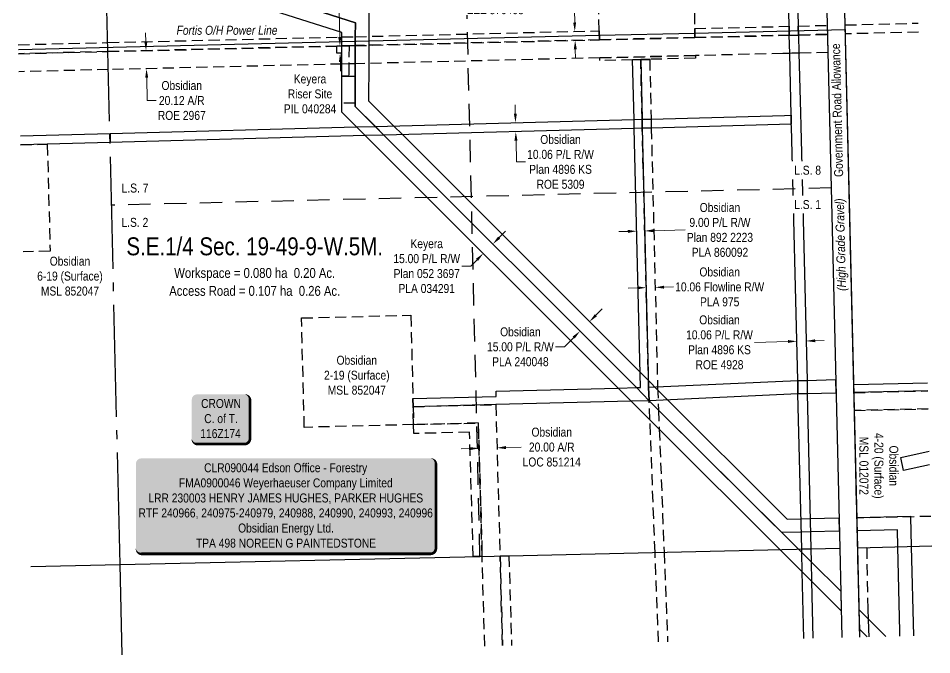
# Model space of a CAD drawing. Extents: x 612833 to 618292, y 5897289 to 5901614.
# Drawn here: x 612956 to 613976, y 5899770 to 5900480 of the extents above; entities that cross this region are included whole.
import ezdxf
from ezdxf.enums import TextEntityAlignment as Align

# ---------------------------------------------------------------- set-up
doc = ezdxf.new("R2010")
doc.units = 0
doc.header["$LTSCALE"] = 5
doc.header["$PDSIZE"] = 0.5
for name, pattern in [('foc-ACCESSROAD', [3.75, 2.5, -1.25]), ('foc-FLOWLINE', [3.75, 2.5, -1.25]), ('foc-LSD', [8, 5, -3]), ('foc-QUARTERLINE', [33, 25, -3, 2, -3])]:
    doc.linetypes.add(name, pattern=pattern)
doc.layers.get('Defpoints').update_dxf_attribs({"color": 9})
for name, color, linetype in [('AS-OWNER', 7, 'Continuous'), ('AS-POWER', 104, 'foc-POWER'), ('AS-SURFACE IMPACT', 7, 'Continuous'), ('C-AR', 13, 'foc-ACCESSROAD'), ('C-EZE', 13, 'foc-FLOWLINE'), ('C-RW', 13, 'Continuous'), ('C-SYMBOL', 7, 'Continuous'), ('C-WS', 13, 'foc-ACCESSROAD'), ('F-EZE', 190, 'foc-FLOWLINE'), ('F-RW', 190, 'Continuous'), ('F-WS', 190, 'foc-ACCESSROAD'), ('L-AREAREQUIRED', 7, 'Continuous'), ('L-AREAWORK', 5, 'Continuous'), ('L-ROAD-T', 7, 'Continuous'), ('L-SEC', 7, 'Continuous'), ('L-SECQ', 8, 'foc-QUARTERLINE'), ('L-SECTION-LSD', 7, 'foc-LSD')]:
    doc.layers.add(name, color=color, linetype=linetype)
for name, color, linetype, lineweight in [('C-AR-T', 13, 'Continuous', 9), ('C-EZE-T', 13, 'Continuous', 9), ('C-RW-T', 13, 'Continuous', 9), ('C-WS-T', 13, 'Continuous', 9), ('F-EZE-T', 190, 'Continuous', 9), ('F-RW-T', 190, 'Continuous', 9), ('T-TEXT', 48, 'Continuous', 18)]:
    doc.layers.add(name, color=color, linetype=linetype, lineweight=lineweight)
doc.styles.add('100L', font='ARIALN.TTF', dxfattribs={"height": 11})
doc.styles.add('175L', font='ARIALN.TTF', dxfattribs={"height": 20})
doc.styles.add('80', font='ARIALN.TTF', dxfattribs={"height": 10})
doc.styles.add('80CG', font='ARIALN.TTF', dxfattribs={"height": 10})
doc.styles.add('80L', font='ARIALN.TTF', dxfattribs={"height": 10})
doc.styles.add('80LS', font='ARIALNI.TTF', dxfattribs={"height": 10})
doc.styles.add('foc-LtypeFont', font='ARIALN.TTF', dxfattribs={"height": 7.35})
doc.linetypes.add('foc-POWER', pattern='A,6,-1,["P",foc-LtypeFont,S=0.2,R=0,X=-0.625,Y=-0.75],-1.24,4', length=12.24)
doc.dimstyles.new('Compass 5 000', dxfattribs={"dimscale": 5, "dimtxt": 9, "dimasz": 2, "dimexe": 0.2, "dimexo": 0.0625, "dimgap": 0.5, "dimtad": 0, "dimtih": 1, "dimtoh": 1, "dimzin": 0, "dimdsep": 46, "dimtxsty": '80CG', "dimcen": 0.1, "dimse1": 1, "dimse2": 1, "dimclrd": 256, "dimclrt": 256, "dimaunit": 1, "dimadec": 4, "dimazin": 0, "dimtfac": 0.06, "dimtofl": 0, "dimtmove": 0, "dimatfit": 1, "dimfxl": 0.2, "dimtolj": 1, "dimtzin": 0, "dimlwd": -1, "dimarcsym": 0})

# ---------------------------------------------------------------- blocks, each defined once
blk = doc.blocks.new('*D424')
at = {"layer": 'C-AR-T', "transparency": 16777216}
for p, q in [((613460.4, 5899999.6), (613450.4, 5899999.3)), ((613500.4, 5900000.7), (613517.3, 5900001.2))]:
    blk.add_line(p, q, dxfattribs=at)
for points in [[(613500.4, 5900002.4), (613500.5, 5899999), (613490.4, 5900000.4)], [(613460.4, 5900001.2), (613460.5, 5899997.9), (613470.4, 5899999.9)]]:
    blk.add_solid(points, dxfattribs=at)
at = {"layer": 'Defpoints', "color": 0, "transparency": 16777216}
for p in [(613470.4, 5899999.9), (613472, 5899945.8), (613492, 5899946.3)]:
    blk.add_point(p, dxfattribs=at)
at = {"layer": 'C-AR-T', "transparency": 16777216, "insert": (613551.6, 5900001.2), "char_height": 10, "attachment_point": 5, "style": '80CG'}
blk.add_mtext('\\A1;Obsidian\\P20.00 A/R\\PLOC 851214', dxfattribs=at)
blk = doc.blocks.new('*D430')
at = {"layer": 'C-RW-T', "transparency": 16777216}
for p, q in [((613636.5, 5900241.9), (613626.5, 5900241.6)), ((613665.5, 5900242.6), (613700.7, 5900243.5))]:
    blk.add_line(p, q, dxfattribs=at)
for points in [[(613636.5, 5900243.6), (613636.6, 5900240.2), (613646.5, 5900242.1)], [(613665.4, 5900244.3), (613665.5, 5900240.9), (613655.5, 5900242.4)]]:
    blk.add_solid(points, dxfattribs=at)
at = {"layer": 'Defpoints', "color": 0, "transparency": 16777216}
for p in [(613655.5, 5900242.4), (613646.7, 5900232.8), (613655.7, 5900233.1)]:
    blk.add_point(p, dxfattribs=at)
at = {"layer": 'C-RW-T', "transparency": 16777216, "insert": (613739.4, 5900243.5), "char_height": 10, "attachment_point": 5, "style": '80CG'}
blk.add_mtext('\\A1;Obsidian\\P9.00 P/L R/W\\PPlan 892 2223\\PPLA 860092', dxfattribs=at)
blk = doc.blocks.new('*D431')
at = {"layer": 'C-EZE-T', "transparency": 16777216}
for p, q in [((613647, 5900178.9), (613637.1, 5900178.7)), ((613677.1, 5900179.6), (613687.6, 5900179.9))]:
    blk.add_line(p, q, dxfattribs=at)
for points in [[(613647, 5900180.6), (613647.1, 5900177.2), (613657, 5900179.1)], [(613677.1, 5900181.3), (613677.1, 5900178), (613667.1, 5900179.4)]]:
    blk.add_solid(points, dxfattribs=at)
at = {"layer": 'Defpoints', "color": 0, "transparency": 16777216}
for p in [(613667.1, 5900179.4), (613657.6, 5900157.3), (613667.6, 5900157.6)]:
    blk.add_point(p, dxfattribs=at)
at = {"layer": 'C-EZE-T', "transparency": 16777216, "insert": (613739.1, 5900179.9), "char_height": 10, "attachment_point": 5, "style": '80CG'}
blk.add_mtext('\\A1;Obsidian\\P10.06 Flowline R/W\\PPLA 975', dxfattribs=at)
blk = doc.blocks.new('*D432')
at = {"layer": 'Defpoints', "color": 0, "transparency": 16777216}
for p in [(613409.3, 5900304.2), (613398.7, 5900293.6), (613475.2, 5900217.3)]:
    blk.add_point(p, dxfattribs=at)
at = {"layer": 'F-RW-T', "transparency": 16777216}
for p, q in [((613492.8, 5900234.9), (613499.9, 5900242)), ((613468.2, 5900210.2), (613461.1, 5900203.1)), ((613461.1, 5900203.1), (613451.1, 5900203.1))]:
    blk.add_line(p, q, dxfattribs=at)
for points in [[(613491.7, 5900236.1), (613494, 5900233.7), (613485.8, 5900227.8)], [(613467, 5900211.4), (613469.3, 5900209), (613475.2, 5900217.3)]]:
    blk.add_solid(points, dxfattribs=at)
at = {"layer": 'F-RW-T', "transparency": 16777216, "insert": (613412, 5900203.1), "char_height": 10, "attachment_point": 5, "style": '80CG'}
blk.add_mtext('\\A1;Keyera\\P15.00 P/L R/W\\PPlan 052 3697\\PPLA 034291', dxfattribs=at)
blk = doc.blocks.new('*D435')
at = {"layer": 'C-RW-T', "transparency": 16777216}
for p, q in [((613600.9, 5900148.3), (613607.9, 5900155.4)), ((613576.2, 5900123.5), (613565.7, 5900113.1)), ((613565.7, 5900113.1), (613555.7, 5900113.1))]:
    blk.add_line(p, q, dxfattribs=at)
for points in [[(613599.7, 5900149.5), (613602, 5900147.1), (613593.8, 5900141.2)], [(613575, 5900124.7), (613577.3, 5900122.4), (613583.2, 5900130.6)]]:
    blk.add_solid(points, dxfattribs=at)
at = {"layer": 'Defpoints', "color": 0, "transparency": 16777216}
for p in [(613477.8, 5900257), (613467.2, 5900246.4), (613583.2, 5900130.6)]:
    blk.add_point(p, dxfattribs=at)
at = {"layer": 'C-RW-T', "transparency": 16777216, "insert": (613516.6, 5900113.1), "char_height": 10, "attachment_point": 5, "style": '80CG'}
blk.add_mtext('\\A1;Obsidian\\P15.00 P/L R/W\\PPLA 240048', dxfattribs=at)
blk = doc.blocks.new('*D467')
at = {"layer": 'Defpoints', "color": 0, "transparency": 16777216}
for p in [(613492.6, 5900463), (613577.4, 5900465), (613492.8, 5900453)]:
    blk.add_point(p, dxfattribs=at)
at = {"layer": 'F-EZE-T', "transparency": 16777216}
for p, q in [((613576.4, 5900505.9), (613566.4, 5900505.9)), ((613577.2, 5900475), (613576.4, 5900505.9)), ((613577.9, 5900445), (613578.1, 5900435))]:
    blk.add_line(p, q, dxfattribs=at)
for points in [[(613578.8, 5900475), (613575.5, 5900474.9), (613577.4, 5900465)], [(613579.6, 5900445), (613576.2, 5900444.9), (613577.7, 5900455)]]:
    blk.add_solid(points, dxfattribs=at)
at = {"layer": 'F-EZE-T', "transparency": 16777216, "insert": (613488.5, 5900505.9), "char_height": 10, "attachment_point": 5, "style": '80CG', "bg_fill": 3, "box_fill_scale": 1.1, "bg_fill_color": 256, "bg_fill_true_color": 13158600, "bg_fill_transparency": 0}
blk.add_mtext('\\A1;Fortis\\P10.00 Vegetation Control R/W\\PEZE 870408', dxfattribs=at)
blk = doc.blocks.new('*D468')
at = {"layer": 'C-WS-T', "transparency": 16777216}
for p, q in [((613098.4, 5900453.5), (613098.2, 5900463.5)), ((613099.4, 5900413.4), (613100, 5900387.9)), ((613100, 5900387.9), (613110, 5900387.9))]:
    blk.add_line(p, q, dxfattribs=at)
for points in [[(613100.1, 5900453.6), (613096.7, 5900453.5), (613098.6, 5900443.5)], [(613101, 5900413.5), (613097.7, 5900413.4), (613099.1, 5900423.4)]]:
    blk.add_solid(points, dxfattribs=at)
at = {"layer": 'Defpoints', "color": 0, "transparency": 16777216}
for p in [(613120.3, 5900444.1), (613099.1, 5900423.4), (613120.8, 5900423.9)]:
    blk.add_point(p, dxfattribs=at)
at = {"layer": 'C-WS-T', "transparency": 16777216, "insert": (613138.5, 5900387.9), "char_height": 10, "attachment_point": 5, "style": '80CG'}
blk.add_mtext('\\A1;Obsidian\\P20.12 A/R\\PROE 2967', dxfattribs=at)
blk = doc.blocks.new('*D469')
at = {"layer": 'C-RW-T', "transparency": 16777216}
for p, q in [((613510.9, 5900373.1), (613510.7, 5900383.1)), ((613511.7, 5900343), (613512.3, 5900319.4)), ((613512.3, 5900319.4), (613522.3, 5900319.4))]:
    blk.add_line(p, q, dxfattribs=at)
for points in [[(613512.6, 5900373.2), (613509.3, 5900373.1), (613511.2, 5900363.1)], [(613513.4, 5900343), (613510, 5900342.9), (613511.4, 5900353)]]:
    blk.add_solid(points, dxfattribs=at)
at = {"layer": 'Defpoints', "color": 0, "transparency": 16777216}
for p in [(613229.5, 5900355.7), (613511.4, 5900353), (613229.7, 5900345.6)]:
    blk.add_point(p, dxfattribs=at)
at = {"layer": 'C-RW-T', "transparency": 16777216, "insert": (613561.4, 5900319.4), "char_height": 10, "attachment_point": 5, "style": '80CG'}
blk.add_mtext('\\A1;Obsidian\\P10.06 P/L R/W\\PPlan 4896 KS\\PROE 5309', dxfattribs=at)
blk = doc.blocks.new('*D470')
at = {"layer": 'Defpoints', "color": 0, "transparency": 16777216}
for p in [(613315.1, 5900448.7), (613315.2, 5900448.7), (613315.4, 5900440.7)]:
    blk.add_point(p, dxfattribs=at)
at = {"layer": 'F-EZE-T', "transparency": 16777216}
for p, q in [((613312.4, 5900562.5), (613302.4, 5900562.5)), ((613314.9, 5900458.7), (613312.4, 5900562.5)), ((613315.6, 5900430.7), (613315.8, 5900420.7))]:
    blk.add_line(p, q, dxfattribs=at)
for points in [[(613316.6, 5900458.7), (613313.2, 5900458.7), (613315.1, 5900448.7)], [(613317.2, 5900430.8), (613313.9, 5900430.7), (613315.3, 5900440.7)]]:
    blk.add_solid(points, dxfattribs=at)
at = {"layer": 'F-EZE-T', "transparency": 16777216, "insert": (613246.1, 5900562.5), "char_height": 10, "attachment_point": 5, "style": '80CG'}
blk.add_mtext('\\A1;Keyera\\P8.00 Power Line R/W\\PEZE 040157', dxfattribs=at)
blk = doc.blocks.new('*D481')
at = {"layer": 'C-RW-T', "transparency": 16777216}
for p, q in [((613815.4, 5900119.1), (613778, 5900118.1)), ((613845.7, 5900119.8), (613855.7, 5900120.1))]:
    blk.add_line(p, q, dxfattribs=at)
for points in [[(613815.3, 5900120.7), (613815.4, 5900117.4), (613825.4, 5900119.3)], [(613845.7, 5900121.5), (613845.8, 5900118.2), (613835.7, 5900119.6)]]:
    blk.add_solid(points, dxfattribs=at)
at = {"layer": 'Defpoints', "color": 0, "transparency": 16777216}
for p in [(613820.6, 5900304.6), (613830.9, 5900304.9), (613825.4, 5900119.3)]:
    blk.add_point(p, dxfattribs=at)
at = {"layer": 'C-RW-T', "transparency": 16777216, "insert": (613738.9, 5900118.1), "char_height": 10, "attachment_point": 5, "style": '80CG'}
blk.add_mtext('\\A1;Obsidian\\P10.06 P/L R/W\\PPlan 4896 KS\\PROE 4928', dxfattribs=at)
blk = doc.blocks.new('*U507')
h = blk.add_hatch(color=255)
edge = h.paths.add_edge_path()
edge.add_line((-161.5, -54), (161.5, -54))
edge.add_arc((161.5, -48), 6, 270, 360)
edge.add_line((167.5, -48), (167.5, 46.5))
edge.add_arc((161.5, 46.5), 6, 0, 90)
edge.add_line((161.5, 52.5), (-161.5, 52.5))
edge.add_arc((-161.5, 46.5), 6, 90, 180)
edge.add_line((-167.5, 46.5), (-167.5, -48))
edge.add_arc((-161.5, -48), 6, 180, 270)
at = {"color": 44, "flags": 128}
blk.add_lwpolyline([(-161.5, -54, 3, 3, 0), (161.5, -54, 3, 3, 0.414214), (167.5, -48, 3, 3, 0), (167.5, 46.5, 3, 0, 0.414214), (161.5, 52.5, 0, 0, 0), (-161.5, 52.5, 0, 0, 0.414214), (-167.5, 46.5, 0, 0, 0), (-167.5, -48, 0, 3, 0.414214)], format="xyseb", close=True, dxfattribs=at)
at = {"color": 44, "style": '80'}
blk.add_attdef('ENTER_TEXT_001', (-36, -5), '', height=10, dxfattribs=at)
blk = doc.blocks.new('*U537')
h = blk.add_hatch(color=255)
edge = h.paths.add_edge_path()
edge.add_line((-26.5, -28.5), (26.5, -28.5))
edge.add_arc((26.5, -22.5), 6, 270, 360)
edge.add_line((32.5, -22.5), (32.5, 21))
edge.add_arc((26.5, 21), 6, 0, 90)
edge.add_line((26.5, 27), (-26.5, 27))
edge.add_arc((-26.5, 21), 6, 90, 180)
edge.add_line((-32.5, 21), (-32.5, -22.5))
edge.add_arc((-26.5, -22.5), 6, 180, 270)
at = {"color": 14, "flags": 128}
blk.add_lwpolyline([(-26.5, -28.5, 3, 3, 0), (26.5, -28.5, 3, 3, 0.414214), (32.5, -22.5, 3, 3, 0), (32.5, 21, 3, 0, 0.414214), (26.5, 27, 0, 0, 0), (-26.5, 27, 0, 0, 0.414214), (-32.5, 21, 0, 0, 0), (-32.5, -22.5, 0, 3, 0.414214)], format="xyseb", close=True, dxfattribs=at)
at = {"color": 14, "style": '80'}
blk.add_attdef('ENTER_TEXT_001', (-26.8, -4.9), '', height=10, dxfattribs=at)

msp = doc.modelspace()

# ---------------------------------------------------------------- linework, layer by layer
at = {"layer": 'AS-POWER', "flags": 128}
for points in [[(613895.624, 5899789.245), (613854.713, 5901496.504)], [(612956.342, 5900444.659), (613604.679, 5900460.631), (613711.387, 5900463.18), (613879.332, 5900467.217)]]:
    msp.add_lwpolyline(points, dxfattribs=at)
at = {"layer": 'C-AR'}
msp.add_lwpolyline([(613476.713, 5899779.249), (613473.864, 5899879.329), (613469.627, 5900028.144), (613397.336, 5900026.327), (613396.833, 5900046.331), (613489.062, 5900048.649), (613493.87, 5899879.787), (613496.719, 5899779.726)], dxfattribs=at)
at = {"layer": 'C-EZE'}
msp.add_lwpolyline([(613670.878, 5899783.882), (613666.97, 5899883.752), (613661.181, 5900031.704), (613660.35, 5900052.955), (613659.763, 5900067.941), (613652.679, 5900356.925), (613652.45, 5900366.976), (613650.947, 5900433.603), (613661.01, 5900433.844), (613662.535, 5900367.232), (613662.764, 5900357.184), (613669.824, 5900068.26), (613670.83, 5900042.543), (613671.663, 5900021.256), (613677.034, 5899883.983), (613680.941, 5899784.122)], dxfattribs=at)
at = {"layer": 'C-RW'}
for points in [[(613836.71, 5900060.774), (613840.742, 5899887.74), (613830.692, 5899887.509), (613826.539, 5900060.547), (613826.496, 5900075.439), (613819.159, 5900358.906), (613819.095, 5900361.378), (613818.886, 5900371.412), (613817.289, 5900440.539), (613816.823, 5900460.711), (613816.592, 5900470.712), (613811.493, 5900691.364), (613821.553, 5900691.593), (613826.924, 5900470.96), (613827.168, 5900460.959), (613827.659, 5900440.787), (613829.296, 5900374.153), (613829.665, 5900359.156), (613836.672, 5900075.677), (613836.71, 5900060.774)], [(613659.763, 5900067.941), (613660.35, 5900052.955), (613640.31, 5900052.51), (613489.062, 5900048.649), (613396.833, 5900046.331), (613396.625, 5900055.32), (613489.587, 5900057.649), (613489.44, 5900063.643), (613625.68, 5900067.106), (613646.347, 5900067.6), (613650.803, 5900067.713), (613643.695, 5900356.687), (613643.448, 5900366.737), (613641.954, 5900433.394), (613650.947, 5900433.603), (613652.45, 5900366.976), (613652.679, 5900356.925), (613659.763, 5900067.941)], [(613343.397, 5900348.747), (613058.618, 5900341.093), (613058.379, 5900351.147), (613333.577, 5900358.543), (613354.271, 5900359.091), (613643.448, 5900366.737), (613652.45, 5900366.976), (613662.535, 5900367.232), (613811.403, 5900371.212), (613818.886, 5900371.412), (613819.095, 5900361.378), (613662.764, 5900357.184), (613652.679, 5900356.925), (613643.695, 5900356.687), (613364.086, 5900349.294), (613343.397, 5900348.747)], [(613868.603, 5900076.523), (613868.963, 5900061.541), (613836.71, 5900060.774), (613826.539, 5900060.547), (613826.496, 5900075.439), (613836.672, 5900075.677), (613868.603, 5900076.523)]]:
    msp.add_lwpolyline(points, close=True, dxfattribs=at)
for points in [[(613347.334, 5900485.484), (613347.281, 5900459.482), (613347.261, 5900449.474), (613347.22, 5900429.332), (613347.136, 5900387.459), (613375.005, 5900359.639), (613384.82, 5900349.842), (613650.383, 5900084.777), (613657.074, 5900078.099), (613659.579, 5900075.479), (613669.967, 5900064.614), (613671.064, 5900063.467), (613814.532, 5899920.942), (613829.881, 5899921.307), (613839.954, 5899921.548), (613872.307, 5899922.318), (613872.667, 5899907.328), (613840.303, 5899906.557), (613830.24, 5899906.318), (613829.276, 5899906.295), (613808.479, 5899905.799), (613670.83, 5900042.543), (613660.35, 5900052.955), (613646.347, 5900067.6), (613364.09, 5900349.304), (613354.274, 5900359.102), (613332.115, 5900381.246), (613332.123, 5900384.963), (613332.131, 5900389.169), (613332.14, 5900393.448), (613332.183, 5900414.98), (613332.211, 5900428.974), (613332.252, 5900449.115), (613332.272, 5900459.124), (613332.303, 5900474.553), (613197.22, 5900517.997)], [(612958.384, 5900348.458), (613058.379, 5900351.147), (613058.619, 5900341.093), (612988.325, 5900339.205), (612958.624, 5900338.408)], [(613971.428, 5900063.958), (613889.067, 5900062.019), (613888.851, 5900071.012), (613971.197, 5900072.95)], [(613973.549, 5899981.387), (613944.433, 5899975.117), (613941.273, 5899989.79), (613973.156, 5899996.656)], [(613940.416, 5899790.314), (613940.287, 5899795.517), (613937.952, 5899890.072), (613937.488, 5899908.871), (613892.771, 5899907.807), (613892.431, 5899921.983), (613892.411, 5899922.797), (613952.122, 5899924.219), (613952.142, 5899923.388), (613952.956, 5899890.44), (613955.42, 5899790.672)], [(613833.122, 5899787.754), (613831.342, 5899862.012), (613830.786, 5899883.595), (613830.692, 5899887.509), (613840.742, 5899887.74), (613841.089, 5899873.344), (613841.646, 5899851.733), (613843.174, 5899787.994)]]:
    msp.add_lwpolyline(points, dxfattribs=at)
at = {"layer": 'C-RW', "flags": 128}
msp.add_lwpolyline([(613659.764, 5900067.941), (613826.496, 5900075.439), (613826.539, 5900060.547), (613660.35, 5900052.955)], close=True, dxfattribs=at)
at = {"layer": 'C-WS'}
for points in [[(613711.268, 5900468.178), (613711.507, 5900458.183), (613604.798, 5900455.632), (613604.56, 5900465.631), (613602.803, 5900539.229), (613709.512, 5900541.776), (613711.268, 5900468.178)], [(613661.01, 5900433.844), (613650.947, 5900433.603), (613641.954, 5900433.394), (613605.35, 5900432.52), (613605.28, 5900435.489), (613711.988, 5900438.034), (613712.059, 5900435.067), (613661.01, 5900433.844)], [(613396.625, 5900055.32), (613396.833, 5900046.331), (613397.336, 5900026.327), (613275.307, 5900023.277), (613272.258, 5900145.308), (613394.287, 5900148.356), (613396.625, 5900055.32)]]:
    msp.add_lwpolyline(points, close=True, dxfattribs=at)
for points in [[(612956.196, 5900440.147), (613056.201, 5900442.534), (613311.472, 5900448.619), (613317.241, 5900448.756), (613325.246, 5900448.948), (613332.252, 5900449.115), (613604.798, 5900455.632), (613711.507, 5900458.183), (613816.823, 5900460.711), (613827.168, 5900460.959), (613859.349, 5900461.732), (613859.834, 5900441.554), (613827.659, 5900440.787), (613819.776, 5900440.599), (613817.289, 5900440.539), (613809.778, 5900440.361), (613711.988, 5900438.034), (613605.28, 5900435.489), (613332.211, 5900428.974), (613325.204, 5900428.807), (613317.2, 5900428.616), (613056.681, 5900422.404), (612956.677, 5900420.019)], [(613971.942, 5900043.953), (613889.547, 5900042.014), (613889.067, 5900062.019), (613971.428, 5900063.958)], [(613975.025, 5899923.926), (613892.431, 5899921.983), (613889.547, 5900042.014), (613971.942, 5900043.953)]]:
    msp.add_lwpolyline(points, dxfattribs=at)
at = {"layer": 'F-EZE'}
for points in [[(613816.823, 5900460.711), (613711.507, 5900458.183), (613711.268, 5900468.178), (613816.592, 5900470.712), (613816.823, 5900460.711)], [(613859.349, 5900461.732), (613827.168, 5900460.959), (613826.924, 5900470.96), (613859.108, 5900471.735), (613859.349, 5900461.732)], [(613325.246, 5900448.948), (613325.204, 5900428.807), (613325.176, 5900414.994), (613317.172, 5900415.009), (613317.2, 5900428.616), (613317.225, 5900440.757), (613311.663, 5900440.624), (613311.472, 5900448.619), (613317.241, 5900448.756), (613325.246, 5900448.948)], [(613325.176, 5900414.994), (613332.183, 5900414.98), (613332.14, 5900393.448), (613332.123, 5900384.963), (613317.112, 5900384.994), (613317.129, 5900393.451), (613317.172, 5900415.009), (613325.176, 5900414.994)], [(613473.864, 5899879.329), (613463.86, 5899879.1), (613459.909, 5900017.89), (613397.587, 5900016.324), (613397.336, 5900026.327), (613469.627, 5900028.144), (613473.864, 5899879.329)]]:
    msp.add_lwpolyline(points, close=True, dxfattribs=at)
for points in [[(613961.147, 5900464.181), (613879.453, 5900462.215), (613879.212, 5900472.218), (613960.89, 5900474.183)], [(612955.958, 5900450.15), (613055.963, 5900452.536), (613317.262, 5900458.766), (613332.272, 5900459.124), (613604.56, 5900465.631), (613604.798, 5900455.632), (613332.252, 5900449.115), (613325.246, 5900448.948), (613317.241, 5900448.756), (613311.472, 5900448.619), (613056.201, 5900442.534), (612956.196, 5900440.147)], [(613496.719, 5899779.726), (613493.87, 5899879.787), (613503.872, 5899880.015), (613506.721, 5899779.965)], [(613895.624, 5899789.245), (613893.224, 5899888.977), (613903.227, 5899889.222), (613904.584, 5899820.119), (613904.988, 5899809.472), (613905.418, 5899798.176), (613905.627, 5899789.484)]]:
    msp.add_lwpolyline(points, dxfattribs=at)
at = {"layer": 'F-RW'}
for points in [[(613197.22, 5900517.997), (613332.303, 5900474.553), (613332.272, 5900459.124), (613332.252, 5900449.115), (613332.211, 5900428.974), (613332.183, 5900414.98), (613332.14, 5900393.448), (613332.123, 5900384.963), (613332.115, 5900381.246), (613354.271, 5900359.091), (613364.086, 5900349.294), (613646.347, 5900067.6), (613660.35, 5900052.955), (613670.83, 5900042.543), (613826.976, 5899887.424), (613830.786, 5899883.595), (613841.089, 5899873.344), (613874.277, 5899840.434), (613874.799, 5899818.728), (613841.646, 5899851.733), (613831.342, 5899862.012), (613806.402, 5899886.952), (613671.663, 5900021.256), (613661.181, 5900031.704), (613640.31, 5900052.51), (613625.68, 5900067.106), (613343.397, 5900348.747), (613333.577, 5900358.543), (613317.091, 5900375.03), (613317.112, 5900384.994), (613317.129, 5900393.451), (613317.172, 5900415.009), (613317.2, 5900428.616), (613317.225, 5900440.757), (613317.241, 5900448.756), (613317.262, 5900458.766), (613317.271, 5900463.626), (613189.143, 5900504.834)], [(613903.877, 5899789.442), (613895.417, 5899797.866), (613894.896, 5899819.519), (613904.989, 5899809.473), (613924.617, 5899789.937)]]:
    msp.add_lwpolyline(points, dxfattribs=at)
at = {"layer": 'F-WS'}
msp.add_lwpolyline([(612958.624, 5900338.408), (612988.325, 5900339.205), (612991.522, 5900219.828), (612961.473, 5900219.023)], dxfattribs=at)
at = {"layer": 'L-SEC'}
for p, q in [((613853.813, 5900692.151), (613863.465, 5900290.317)), ((613883.571, 5900290.813), (613873.917, 5900692.649)), ((613863.465, 5900290.317), (613873.12, 5899888.484)), ((613893.224, 5899888.977), (613883.571, 5900290.813)), ((613893.224, 5899888.977), (613975.87, 5899891.007)), ((613069.843, 5899870.098), (613471.48, 5899879.292)), ((613471.48, 5899879.292), (613873.12, 5899888.484)), ((613873.12, 5899888.484), (613875.52, 5899788.766)), ((613895.624, 5899789.245), (613893.224, 5899888.977)), ((612969.854, 5899867.838), (613069.843, 5899870.098))]:
    msp.add_line(p, q, dxfattribs=at)
at = {"layer": 'L-SECQ'}
for p, q in [((613069.711, 5899870.137), (613050.539, 5900674.142)), ((613072.13, 5899769.594), (613069.711, 5899870.137))]:
    msp.add_line(p, q, dxfattribs=at)
at = {"layer": 'L-SECTION-LSD', "flags": 128}
for points in [[(613471.48, 5899879.292), (613433.065, 5901487.079)], [(613863.465, 5900290.317), (613060.148, 5900271.161)]]:
    msp.add_lwpolyline(points, dxfattribs=at)

# ---------------------------------------------------------------- block references
at = {"layer": 'AS-OWNER', "color": 2}
ref = msp.add_blockref('*U537', (613182.13, 5900033.079), dxfattribs=dict(at, xscale=0.999634, yscale=0.999634, zscale=0.999634))
ref.add_attrib('ENTER_TEXT_001', 'CROWN', (613160.078, 5900044.847), dxfattribs={"layer": '0', "color": 14, "height": 9.9963, "style": '80'})
ref.add_attrib('ENTER_TEXT_002', 'C. of T.', (613163.573, 5900028.01), dxfattribs={"layer": '0', "color": 14, "height": 9.9963, "style": '80'})
ref.add_attrib('ENTER_TEXT_003', '116Z174', (613159.195, 5900011.308), dxfattribs={"layer": '0', "color": 14, "height": 9.9963, "style": '80'})
at = {"layer": 'AS-SURFACE IMPACT', "color": 6}
ref = msp.add_blockref('*U507', (613254.746, 5899936.139), dxfattribs=at)
ref.add_attrib('ENTER_TEXT_001', 'CLR090044 Edson Office - Forestry', (613163.467, 5899973.177), dxfattribs={"layer": '0', "color": 44, "height": 10, "style": '80'})
ref.add_attrib('ENTER_TEXT_002', 'FMA0900046 Weyerhaeuser Company Limited', (613135.292, 5899956.333), dxfattribs={"layer": '0', "color": 44, "height": 10, "style": '80'})
ref.add_attrib('ENTER_TEXT_003', 'LRR 230003 HENRY JAMES HUGHES, PARKER HUGHES', (613101.236, 5899939.489), dxfattribs={"layer": '0', "color": 44, "height": 10, "style": '80'})
ref.add_attrib('ENTER_TEXT_004', 'RTF 240966, 240975-240979, 240988, 240990, 240993, 240996', (613090.227, 5899922.782), dxfattribs={"layer": '0', "color": 44, "height": 10, "style": '80'})
ref.add_attrib('ENTER_TEXT_005', 'Obsidian Energy Ltd.', (613201.448, 5899905.938), dxfattribs={"layer": '0', "color": 44, "height": 10, "style": '80'})
ref.add_attrib('ENTER_TEXT_006', 'TPA 498 NOREEN G PAINTEDSTONE', (613154.337, 5899889.094), dxfattribs={"layer": '0', "color": 44, "height": 10, "style": '80'})

# ---------------------------------------------------------------- texts
at = {"layer": 'AS-POWER', "insert": (613189.057, 5900466.199), "char_height": 10, "attachment_point": 5, "style": '80CG'}
msp.add_mtext('\\A1;{\\fArial Narrow|b0|i1|c0|p34;Fortis O/H Power Line}', dxfattribs=at)
at = {"layer": 'C-SYMBOL', "color": 3, "style": '175L'}
msp.add_text('S.E.1/4 Sec. 19-49-9-W.5M.', height=20, dxfattribs=at).set_placement((613219.951, 5900209.223), align=Align.BOTTOM_CENTER)
at = {"layer": 'C-WS-T', "insert": (613333.954, 5900081.391), "char_height": 10, "attachment_point": 5, "style": '80CG'}
msp.add_mtext('\\A1;Obsidian\\P2-19 (Surface)\\PMSL 852047', dxfattribs=at)
at = {"layer": 'C-WS-T', "insert": (613916.775, 5899980.357), "char_height": 10, "attachment_point": 5, "rotation": 270, "style": '80CG'}
msp.add_mtext('\\A1;Obsidian\\P4-20 (Surface)\\PMSL 012072', dxfattribs=at)
at = {"layer": 'F-EZE-T', "insert": (613281.693, 5900395.246), "char_height": 10, "width": 72.62387, "attachment_point": 5, "style": '80CG'}
msp.add_mtext('\\A1;Keyera\\PRiser Site\\PPIL 040284', dxfattribs=at)
at = {"layer": 'F-WS', "insert": (613013.687, 5900191.945), "char_height": 10, "attachment_point": 5, "style": '80CG'}
msp.add_mtext('\\A1;Obsidian\\P6-19 (Surface)\\PMSL 852047', dxfattribs=at)
at = {"layer": 'L-AREAREQUIRED', "color": 5, "style": '100L'}
msp.add_text('Workspace = 0.080 ha  0.20 Ac.', height=11, dxfattribs=at).set_placement((613219.951, 5900186.723), align=Align.BOTTOM_CENTER)
at = {"layer": 'L-AREAWORK', "color": 5, "style": '100L'}
msp.add_text('Access Road = 0.107 ha  0.26 Ac.', height=11, dxfattribs=at).set_placement((613219.951, 5900166.723), align=Align.BOTTOM_CENTER)
at = {"layer": 'L-ROAD-T', "style": '80L'}
msp.add_text('Government Road Allowance', height=10, rotation=91.375696, dxfattribs=at).set_placement((613870.203, 5900377.06), align=Align.MIDDLE_CENTER)
at = {"layer": 'T-TEXT', "style": '80LS'}
msp.add_text('(High Grade Gravel)', height=10, rotation=91.375696, dxfattribs=at).set_placement((613873.987, 5900227.066), align=Align.MIDDLE_CENTER)

# ---------------------------------------------------------------- dimensions: what is measured, and where the dimension line sits
at = {"layer": 'C-AR-T'}
dim = msp.add_linear_dim(base=(613470.432, 5899999.851), p1=(613491.975, 5899946.349), p2=(613471.972, 5899945.779), angle=181.630861, text='Obsidian\\P20.00 A/R\\PLOC 851214', dimstyle='Compass 5 000', dxfattribs=at)
dim.commit()
dim.dimension.update_dxf_attribs({"geometry": '*D424', "text_midpoint": (613551.572, 5900001.184), "dimtype": 161})
at = {"layer": 'C-EZE-T'}
dim = msp.add_linear_dim(base=(613667.108, 5900179.39), p1=(613657.58, 5900157.316), p2=(613667.642, 5900157.562), angle=1.399846, text='Obsidian\\P10.06 Flowline R/W\\PPLA 975', dimstyle='Compass 5 000', dxfattribs=at)
dim.commit()
dim.dimension.update_dxf_attribs({"geometry": '*D431', "text_midpoint": (613739.138, 5900179.892), "dimtype": 161})
at = {"layer": 'C-RW-T'}
for base, p1, p2, angle, text, picture, middle in [((613511.449, 5900352.97), (613229.453, 5900355.745), (613229.72, 5900345.58), 271.502577, 'Obsidian\\P10.06 P/L R/W\\PPlan 4896 KS\\PROE 5309', '*D469', (613561.414, 5900319.422)), ((613655.488, 5900242.356), (613646.742, 5900232.83), (613655.716, 5900233.05), 1.40431, 'Obsidian\\P9.00 P/L R/W\\PPlan 892 2223\\PPLA 860092', '*D430', (613739.41, 5900243.464)), ((613583.228, 5900130.624), (613477.798, 5900257.039), (613467.224, 5900246.449), 225.043927, 'Obsidian\\P15.00 P/L R/W\\PPLA 240048', '*D435', (613516.643, 5900113.099))]:
    dim = msp.add_linear_dim(base=base, p1=p1, p2=p2, angle=angle, text=text, dimstyle='Compass 5 000', dxfattribs=at)
    dim.commit()
    dim.dimension.update_dxf_attribs({"geometry": picture, "text_midpoint": middle, "dimtype": 161})
at = {"layer": 'C-WS-T'}
dim = msp.add_linear_dim(base=(613099.126, 5900423.416), p1=(613120.325, 5900444.062), p2=(613120.805, 5900423.933), angle=271.365906, text='Obsidian\\P20.12 A/R\\PROE 2967', dimstyle='Compass 5 000', dxfattribs=at)
dim.commit()
dim.dimension.update_dxf_attribs({"geometry": '*D468', "text_midpoint": (613138.505, 5900387.927), "dimtype": 161})
at = {"layer": 'F-EZE-T'}
dim = msp.add_linear_dim(base=(613315.132, 5900448.706), p1=(613315.391, 5900440.713), p2=(613315.2, 5900448.708), angle=91.367492, text='Keyera\\P8.00 Power Line R/W\\PEZE 040157', dimstyle='Compass 5 000', dxfattribs=at)
dim.commit()
dim.dimension.update_dxf_attribs({"geometry": '*D470', "text_midpoint": (613246.076, 5900562.477), "dimtype": 161})
at = {"layer": 'F-RW-T'}
dim = msp.add_linear_dim(base=(613475.221, 5900217.252), p1=(613409.275, 5900304.197), p2=(613398.723, 5900293.629), angle=225.045456, text='Keyera\\P15.00 P/L R/W\\PPlan 052 3697\\PPLA 034291', dimstyle='Compass 5 000', dxfattribs=at)
dim.commit()
dim.dimension.update_dxf_attribs({"geometry": '*D432', "text_midpoint": (613412.004, 5900203.099), "dimtype": 161})

# ---------------------------------------------------------------- next in the draw order: texts
at = {"layer": 'L-SECTION-LSD', "char_height": 10, "attachment_point": 1, "style": '100L', "bg_fill": 3, "box_fill_scale": 1.5, "bg_fill_color": 256, "bg_fill_transparency": 0}
for s, width, insert in [('L.S. 8', 30.40114, (613822.308, 5900315.137)), ('\\pi2.30612;L.S. 7', 30.88047, (613069.052, 5900295.248)), ('L.S. 1', 29.99119, (613822.308, 5900276.852)), ('\\pi2.14046;L.S. 2', 30.65342, (613069.052, 5900256.963))]:
    msp.add_mtext_dynamic_manual_height_columns(s, width=width, gutter_width=55, heights=[0], dxfattribs=dict(at, insert=insert))

# ---------------------------------------------------------------- next in the draw order: dimensions: what is measured, and where the dimension line sits
at = {"layer": 'F-EZE-T'}
dim = msp.add_linear_dim(base=(613577.414, 5900464.982), p1=(613492.79, 5900452.954), p2=(613492.551, 5900462.954), angle=91.369044, text='Fortis\\P10.00 Vegetation Control R/W\\PEZE 870408', dimstyle='Compass 5 000', override={"dimtfill": 1}, dxfattribs=at)
dim.commit()
dim.dimension.update_dxf_attribs({"geometry": '*D467', "text_midpoint": (613488.503, 5900505.901), "dimtype": 161})

# ---------------------------------------------------------------- next in the draw order: dimensions: what is measured, and where the dimension line sits
at = {"layer": 'C-RW-T'}
dim = msp.add_linear_dim(base=(613825.36, 5900119.322), p1=(613830.925, 5900304.888), p2=(613820.564, 5900304.62), angle=181.482529, text='Obsidian\\P10.06 P/L R/W\\PPlan 4896 KS\\PROE 4928', dimstyle='Compass 5 000', dxfattribs=at)
dim.commit()
dim.dimension.update_dxf_attribs({"geometry": '*D481', "text_midpoint": (613738.9, 5900118.095), "dimtype": 161})

doc.saveas('drawing.dxf')
